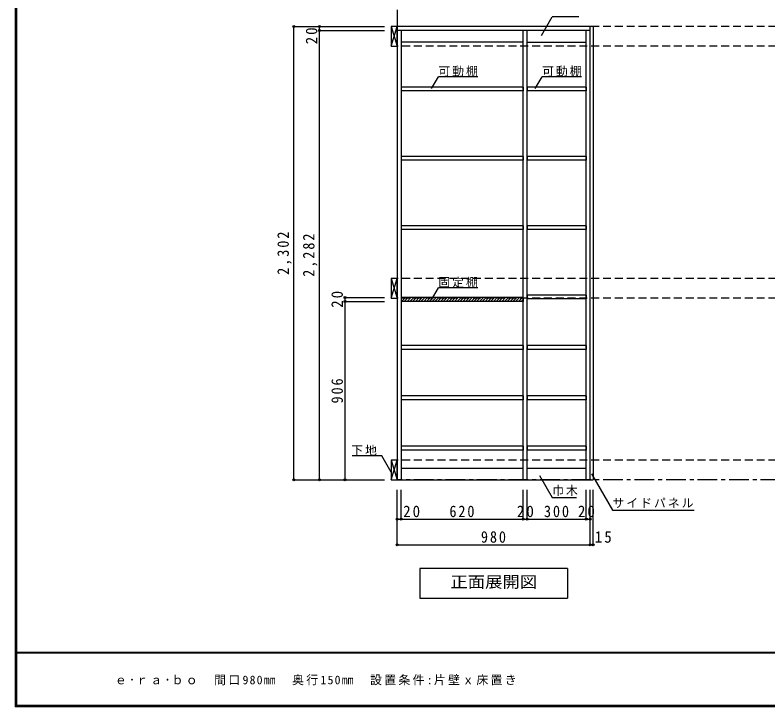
# Model space of a CAD drawing. Units: millimetres at full size, sheet at 1:20. Extents: x -3922 to 3878, y -2932 to 2722.
# Drawn here: x -3922 to -100, y -2864 to 649 of the extents above; entities that cross this region are included whole.
import ezdxf
from ezdxf.enums import TextEntityAlignment as Align

# ---------------------------------------------------------------- set-up
doc = ezdxf.new("R2010")
doc.units = ezdxf.units.MM
doc.header["$LTSCALE"] = 20
doc.header["$PDMODE"] = 32
doc.header["$PDSIZE"] = 10
doc.linetypes.add('CHAIN1', pattern=[8, 5, -1, 1, -1])
doc.linetypes.add('DASHED2', pattern=[3, 2, -1])
for name, color, linetype in [('0-2_本体', 2, 'Continuous'), ('0-3_固定棚', 3, 'Continuous'), ('0-4_可動棚', 3, 'Continuous'), ('0-7_桟木・巾木', 2, 'Continuous'), ('0-8_引き出し', 3, 'Continuous'), ('0-A_文字', 7, 'Continuous'), ('0-B_寸法', 7, 'Continuous'), ('0-C_ハッチ', 4, 'Continuous'), ('F-1_枠', 6, 'Continuous'), ('F-A_文字', 7, 'Continuous')]:
    doc.layers.add(name, color=color, linetype=linetype)
doc.styles.add('ＭＳ ゴシック', font='')
doc.styles.get('ＭＳ ゴシック').set_extended_font_data('MS Gothic')

msp = doc.modelspace()

# ---------------------------------------------------------------- linework, layer by layer
at = {"layer": '0-2_本体', "color": 3}
for p, q in [((-2012.03, 590.73), (-2012.03, 570.73)), ((-1982.03, 590.73), (-1982.03, -1711.27)), ((-987.03, 590.73), (-1982.03, 590.73)), ((-1002.03, -1711.27), (-1002.03, 590.73)), ((-987.03, 590.73), (-987.03, -1711.27)), ((-1002.03, 570.73), (-1982.03, 570.73)), ((-1962.03, 570.73), (-1962.03, -1711.27)), ((-1342.03, -1711.27), (-1342.03, 570.73)), ((-1322.03, -1711.27), (-1322.03, 570.73)), ((-1022.03, -1711.27), (-1022.03, 570.73)), ((-1982.03, -1711.27), (-987.03, -1711.27))]:
    msp.add_line(p, q, dxfattribs=at)
at = {"layer": '0-3_固定棚'}
for p, q in [((-1962.03, -785.27), (-1962.03, -805.27)), ((-1342.03, -785.27), (-1962.03, -785.27)), ((-1342.03, -785.27), (-1342.03, -805.27)), ((-1342.03, -805.27), (-1962.03, -805.27))]:
    msp.add_line(p, q, dxfattribs=at)
at = {"layer": '0-4_可動棚'}
for p, q in [((-1961.03, 263.23), (-1961.03, 283.23)), ((-1343.03, 283.23), (-1961.03, 283.23)), ((-1343.03, 283.23), (-1343.03, 263.23)), ((-1321.03, 263.23), (-1321.03, 283.23)), ((-1023.03, 283.23), (-1321.03, 283.23)), ((-1023.03, 283.23), (-1023.03, 263.23)), ((-1343.03, 263.23), (-1961.03, 263.23)), ((-1023.03, 263.23), (-1321.03, 263.23)), ((-1961.03, -88.77), (-1961.03, -68.77)), ((-1343.03, -68.77), (-1961.03, -68.77)), ((-1343.03, -68.77), (-1343.03, -88.77)), ((-1321.03, -88.77), (-1321.03, -68.77)), ((-1023.03, -68.77), (-1321.03, -68.77)), ((-1023.03, -68.77), (-1023.03, -88.77)), ((-1343.03, -88.77), (-1961.03, -88.77)), ((-1023.03, -88.77), (-1321.03, -88.77)), ((-1961.03, -440.77), (-1961.03, -420.77)), ((-1343.03, -420.77), (-1961.03, -420.77)), ((-1343.03, -440.77), (-1961.03, -440.77)), ((-1343.03, -420.77), (-1343.03, -440.77)), ((-1321.03, -440.77), (-1321.03, -420.77)), ((-1023.03, -420.77), (-1321.03, -420.77)), ((-1023.03, -440.77), (-1321.03, -440.77)), ((-1023.03, -420.77), (-1023.03, -440.77)), ((-1321.03, -792.77), (-1321.03, -772.77)), ((-1023.03, -772.77), (-1321.03, -772.77)), ((-1023.03, -792.77), (-1321.03, -792.77)), ((-1023.03, -772.77), (-1023.03, -792.77)), ((-1961.03, -1048.77), (-1961.03, -1028.77)), ((-1343.03, -1028.77), (-1961.03, -1028.77)), ((-1343.03, -1028.77), (-1343.03, -1048.77)), ((-1321.03, -1048.77), (-1321.03, -1028.77)), ((-1023.03, -1028.77), (-1321.03, -1028.77)), ((-1023.03, -1028.77), (-1023.03, -1048.77)), ((-1343.03, -1048.77), (-1961.03, -1048.77)), ((-1023.03, -1048.77), (-1321.03, -1048.77)), ((-1961.03, -1304.77), (-1961.03, -1284.77)), ((-1343.03, -1284.77), (-1961.03, -1284.77)), ((-1343.03, -1284.77), (-1343.03, -1304.77)), ((-1321.03, -1304.77), (-1321.03, -1284.77)), ((-1023.03, -1284.77), (-1321.03, -1284.77)), ((-1023.03, -1284.77), (-1023.03, -1304.77)), ((-1343.03, -1304.77), (-1961.03, -1304.77)), ((-1023.03, -1304.77), (-1321.03, -1304.77)), ((-1961.03, -1560.77), (-1961.03, -1540.77)), ((-1343.03, -1540.77), (-1961.03, -1540.77)), ((-1343.03, -1560.77), (-1961.03, -1560.77)), ((-1343.03, -1540.77), (-1343.03, -1560.77)), ((-1321.03, -1560.77), (-1321.03, -1540.77)), ((-1023.03, -1540.77), (-1321.03, -1540.77)), ((-1023.03, -1560.77), (-1321.03, -1560.77)), ((-1023.03, -1540.77), (-1023.03, -1560.77))]:
    msp.add_line(p, q, dxfattribs=at)
at = {"layer": '0-7_桟木・巾木', "color": 7}
for p, q in [((-1342.03, 510.73), (-1962.03, 510.73)), ((-1322.03, 510.73), (-1022.03, 510.73)), ((-1962.03, -1651.27), (-1342.03, -1651.27)), ((-1322.03, -1651.27), (-1022.03, -1651.27))]:
    msp.add_line(p, q, dxfattribs=at)
at = {"layer": '0-8_引き出し', "color": 7}
for p, q in [((-2012.03, 590.73), (-1982.03, 490.73)), ((-2012.03, 490.73), (-1982.03, 590.73)), ((-2012.03, -688.27), (-1982.03, -788.27)), ((-2012.03, -788.27), (-1982.03, -688.27)), ((-2012.03, -1611.27), (-1982.03, -1711.27)), ((-2012.03, -1711.27), (-1982.03, -1611.27))]:
    msp.add_line(p, q, dxfattribs=at)
at = {"layer": '0-8_引き出し'}
for points in [[(-1982.03, 490.73), (-1982.03, 590.73), (-2012.03, 590.73), (-2012.03, 490.73)], [(-1982.03, -788.27), (-1982.03, -688.27), (-2012.03, -688.27), (-2012.03, -788.27)], [(-1982.03, -1711.27), (-1982.03, -1611.27), (-2012.03, -1611.27), (-2012.03, -1711.27)]]:
    msp.add_lwpolyline(points, close=True, dxfattribs=at)
at = {"layer": '0-A_文字', "linetype": 'CHAIN1'}
for p in [(-1982.03, 1795.65), (2042.97, -1711.27)]:
    msp.add_line(p, (-1982.03, -1711.27), dxfattribs=at)
at = {"layer": '0-A_文字'}
for p, q in [((-1808.19, -796.33), (-1773.17, -735.68)), ((-1573.17, -735.68), (-1773.17, -735.68)), ((-1259.44, -1689.03), (-1195.23, -1800.25)), ((-1195.23, -1800.25), (-1071.47, -1800.25)), ((-1117.03, -2161.27), (-1117.03, -2311.27)), ((-1867.03, -2311.27), (-1117.03, -2311.27))]:
    msp.add_line(p, q, dxfattribs=at)
for points in [[(-2012.03, -1672.95), (-2060.8, -1588.48), (-2211.33, -1588.48)], [(-996.24, -1680.43), (-889.16, -1865.9), (-474.02, -1865.9)], [(-1117.03, -2161.27), (-1867.03, -2161.27), (-1867.03, -2311.27)]]:
    msp.add_lwpolyline(points, dxfattribs=at)
at = {"layer": '0-B_寸法'}
for p, q in [((-1250.06, 545.66), (-1195.23, 640.62)), ((-1060.65, 640.62), (-1195.23, 640.62)), ((-1808.19, 275.26), (-1773.17, 335.91)), ((-1573.17, 335.91), (-1773.17, 335.91)), ((-1281.36, 275.26), (-1246.34, 335.91)), ((-1046.34, 335.91), (-1246.34, 335.91))]:
    msp.add_line(p, q, dxfattribs=at)
at = {"layer": '0-B_寸法', "color": 4}
for p, q in [((-2507.03, 590.73), (-2047.03, 590.73)), ((-2507.03, -1711.27), (-2507.03, 590.73)), ((-2377.03, 570.73), (-2377.03, 590.73)), ((-2377.03, 590.73), (-2247.03, 590.73)), ((-2377.03, 570.73), (-2047.03, 570.73)), ((-2377.03, -1711.27), (-2377.03, 570.73)), ((-2247.03, -805.27), (-2247.03, -785.27)), ((-2247.03, -785.27), (-2047.03, -785.27)), ((-2247.03, -1711.27), (-2247.03, -805.27)), ((-2247.03, -805.27), (-2047.03, -805.27)), ((-2507.03, -1711.27), (-2047.03, -1711.27)), ((-2377.03, -1711.27), (-2247.03, -1711.27)), ((-2247.03, -1711.27), (-2047.03, -1711.27)), ((-1982.03, -1911.27), (-1982.03, -1761.27)), ((-1962.03, -1911.27), (-1962.03, -1761.27)), ((-1342.03, -1911.27), (-1342.03, -1761.27)), ((-1322.03, -1911.27), (-1322.03, -1761.27)), ((-1322.03, -1911.27), (-1322.03, -1761.27)), ((-1022.03, -1911.27), (-1022.03, -1761.27)), ((-1002.03, -1911.27), (-1002.03, -1761.27)), ((-987.03, -2041.27), (-987.03, -1761.27)), ((-1982.03, -1911.27), (-1962.03, -1911.27)), ((-1982.03, -2041.27), (-1982.03, -1911.27)), ((-1962.03, -1911.27), (-1342.03, -1911.27)), ((-1342.03, -1911.27), (-1322.03, -1911.27)), ((-1322.03, -1911.27), (-1022.03, -1911.27)), ((-1022.03, -1911.27), (-1002.03, -1911.27)), ((-1002.03, -2041.27), (-1002.03, -1911.27)), ((-1982.03, -2041.27), (-1002.03, -2041.27)), ((-1002.03, -2041.27), (-987.03, -2041.27))]:
    msp.add_line(p, q, dxfattribs=at)
at = {"layer": '0-B_寸法', "color": 4, "linetype": 'DASHED2'}
for p, q in [((2042.97, 590.73), (-1982.03, 590.73)), ((2042.97, 490.73), (-1982.03, 490.73)), ((2042.97, -688.27), (-1982.03, -688.27)), ((2042.97, -788.27), (-1982.03, -788.27)), ((2042.97, -1611.27), (-1982.03, -1611.27))]:
    msp.add_line(p, q, dxfattribs=at)
at = {"layer": '0-B_寸法'}
for p in [(-2507.03, 590.73), (-2377.03, 590.73), (-2377.03, 570.73), (-2247.03, -785.27), (-2247.03, -805.27), (-2507.03, -1711.27), (-2377.03, -1711.27), (-2247.03, -1711.27), (-1982.03, -1911.27), (-1962.03, -1911.27), (-1342.03, -1911.27), (-1322.03, -1911.27), (-1322.03, -1911.27), (-1022.03, -1911.27), (-1002.03, -1911.27), (-1982.03, -2041.27), (-1002.03, -2041.27), (-987.03, -2041.27)]:
    msp.add_point(p, dxfattribs=at)
at = {"layer": '0-C_ハッチ'}
for p, q in [((-1962.03, -792.57), (-1954.73, -785.27)), ((-1960.58, -805.27), (-1940.58, -785.27)), ((-1946.44, -805.27), (-1926.44, -785.27)), ((-1932.3, -805.27), (-1912.3, -785.27)), ((-1918.16, -805.27), (-1898.16, -785.27)), ((-1904.01, -805.27), (-1884.01, -785.27)), ((-1889.87, -805.27), (-1869.87, -785.27)), ((-1875.73, -805.27), (-1855.73, -785.27)), ((-1861.59, -805.27), (-1841.59, -785.27)), ((-1847.45, -805.27), (-1827.45, -785.27)), ((-1833.3, -805.27), (-1813.3, -785.27)), ((-1819.16, -805.27), (-1799.16, -785.27)), ((-1805.02, -805.27), (-1785.02, -785.27)), ((-1790.88, -805.27), (-1770.88, -785.27)), ((-1776.74, -805.27), (-1756.74, -785.27)), ((-1762.59, -805.27), (-1742.59, -785.27)), ((-1748.45, -805.27), (-1728.45, -785.27)), ((-1734.31, -805.27), (-1714.31, -785.27)), ((-1720.17, -805.27), (-1700.17, -785.27)), ((-1706.02, -805.27), (-1686.02, -785.27)), ((-1691.88, -805.27), (-1671.88, -785.27)), ((-1677.74, -805.27), (-1657.74, -785.27)), ((-1663.6, -805.27), (-1643.6, -785.27)), ((-1649.46, -805.27), (-1629.46, -785.27)), ((-1635.31, -805.27), (-1615.31, -785.27)), ((-1621.17, -805.27), (-1601.17, -785.27)), ((-1607.03, -805.27), (-1587.03, -785.27)), ((-1592.89, -805.27), (-1572.89, -785.27)), ((-1578.75, -805.27), (-1558.75, -785.27)), ((-1564.6, -805.27), (-1544.6, -785.27)), ((-1550.46, -805.27), (-1530.46, -785.27)), ((-1536.32, -805.27), (-1516.32, -785.27)), ((-1522.18, -805.27), (-1502.18, -785.27)), ((-1508.03, -805.27), (-1488.03, -785.27)), ((-1493.89, -805.27), (-1473.89, -785.27)), ((-1479.75, -805.27), (-1459.75, -785.27)), ((-1465.61, -805.27), (-1445.61, -785.27)), ((-1451.47, -805.27), (-1431.47, -785.27)), ((-1437.32, -805.27), (-1417.32, -785.27)), ((-1423.18, -805.27), (-1403.18, -785.27)), ((-1409.04, -805.27), (-1389.04, -785.27)), ((-1394.9, -805.27), (-1374.9, -785.27)), ((-1380.76, -805.27), (-1360.76, -785.27)), ((-1366.61, -805.27), (-1346.61, -785.27)), ((-1352.47, -805.27), (-1342.03, -794.83))]:
    msp.add_line(p, q, dxfattribs=at)
at = {"layer": 'F-1_枠'}
for p, q in [((-3922.03, 2722.29), (-3922.03, -2864.37)), ((-3918.7, 2722.29), (-3918.7, -2864.37)), ((-3915.36, 2722.29), (-3915.36, -2864.37)), ((3877.97, -2587.71), (-3922.03, -2587.71)), ((3877.97, -2591.04), (-3922.03, -2591.04)), ((3877.97, -2857.71), (-3922.03, -2857.71)), ((3877.97, -2861.04), (-3922.03, -2861.04)), ((3877.97, -2864.37), (-3922.03, -2864.37))]:
    msp.add_line(p, q, dxfattribs=at)

# ---------------------------------------------------------------- texts
at = {"layer": '0-A_文字', "style": 'ＭＳ ゴシック', "width": 1.1}
msp.add_text('正面展開図', height=58.65, dxfattribs=at).set_placement((-1712.03, -2276.27), align=Align.BOTTOM_LEFT)
at = {"layer": '0-A_文字', "char_height": 43.99, "attachment_point": 7, "style": 'ＭＳ ゴシック'}
for s, insert in [('\\T1.17;固定棚', (-1773.17, -735.68)), ('\\T1.17;下地', (-2215.3, -1588.48)), ('\\T1.17;巾木', (-1195.23, -1793.14)), ('\\T1.17;サイドパネル', (-889.16, -1853.95))]:
    msp.add_mtext(s, dxfattribs=dict(at, insert=insert))
at = {"layer": '0-B_寸法', "char_height": 58.65, "attachment_point": 7, "rotation": 90, "style": 'ＭＳ ゴシック'}
for s, insert in [('\\T1.27;\\W0.95;20', (-2387.03, 500.26)), ('\\T1.28;\\W0.9;2,302', (-2517.03, -670.27)), ('\\T1.28;\\W0.9;2,282', (-2387.03, -680.27)), ('\\T1.27;\\W0.95;20', (-2257.03, -837.77)), ('\\T1.27;\\W0.9;906', (-2257.03, -1323.27))]:
    msp.add_mtext(s, dxfattribs=dict(at, insert=insert))
at = {"layer": '0-B_寸法', "attachment_point": 7, "style": 'ＭＳ ゴシック'}
for s, insert, char_height in [('\\T1.17;可動棚', (-1773.17, 335.91), 43.99), ('\\T1.17;可動棚', (-1246.34, 335.91), 43.99), ('\\T1.27;\\W0.95;20', (-1951.98, -1901.27), 58.65), ('\\T1.27;\\W0.9;620', (-1717.03, -1901.27), 58.65), ('\\T1.27;\\W0.95;20', (-1374.53, -1901.27), 58.65), ('\\T1.27;\\W0.9;300', (-1237.03, -1901.27), 58.65), ('\\T1.27;\\W0.95;20', (-1064.53, -1901.27), 58.65), ('\\T1.27;\\W0.9;980', (-1557.03, -2031.27), 58.65), ('\\T1.27;\\W0.95;15', (-979.04, -2031.27), 58.65)]:
    msp.add_mtext(s, dxfattribs=dict(at, insert=insert, char_height=char_height))
at = {"layer": 'F-A_文字', "insert": (-3415.36, -2754.37), "char_height": 43.99, "attachment_point": 7, "style": 'ＭＳ ゴシック'}
msp.add_mtext('\\T1.2;ｅ･ｒａ･ｂｏ\u3000間口980㎜\u3000奥行150㎜\u3000設置条件:片壁ｘ床置き', dxfattribs=at)

doc.saveas('drawing.dxf')
